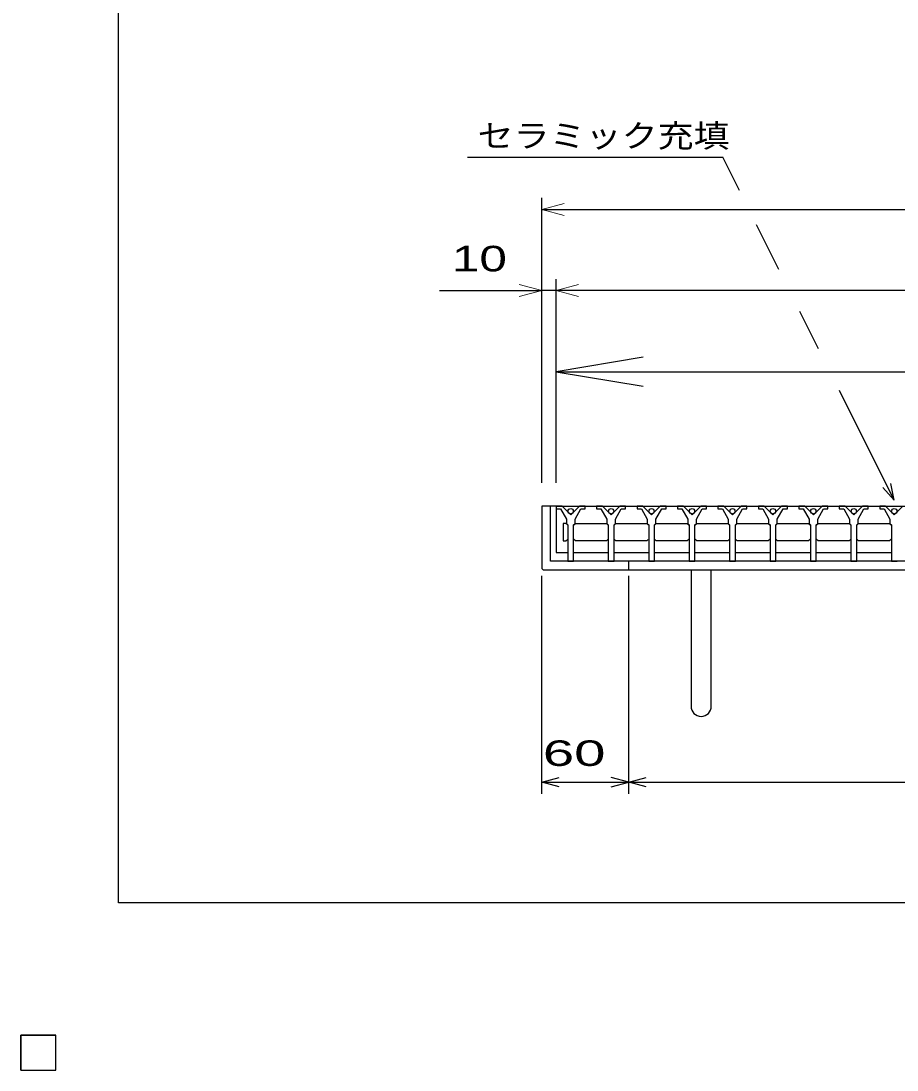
# Model space of a CAD drawing. Units: millimetres, scale not verified. Extents: x -1456 to 1379, y -1028 to 847.
# Drawn here: x -1456 to -852, y -1028 to -305 of the extents above; entities that cross this region are included whole.
import ezdxf
from ezdxf.enums import TextEntityAlignment as Align

# ---------------------------------------------------------------- set-up
doc = ezdxf.new("R2010")
doc.units = ezdxf.units.MM
doc.header["$LTSCALE"] = 8
for name, color, linetype, lineweight in [('0_2', 150, 'Continuous', 25), ('16', 3, 'Continuous', 25), ('19', 6, 'Continuous', 25), ('22', 4, 'Continuous', 25)]:
    doc.layers.add(name, color=color, linetype=linetype, lineweight=lineweight)
doc.styles.add('ベクトル', font='')
doc.styles.get('ベクトル').set_extended_font_data('ベクトル')

# ---------------------------------------------------------------- blocks, each defined once
blk = doc.blocks.new('open_arrow')
at = {"color": 0, "linetype": 'Continuous', "lineweight": -2}
blk.add_lwpolyline([(7.5, 1.25), (0, 0), (7.5, -1.25)], dxfattribs=at)

msp = doc.modelspace()

# ---------------------------------------------------------------- linework, layer by layer
at = {"layer": '0_2'}
for p, q in [((-1388.8, -912.8), (-1388.8, 847.2)), ((1379.2, -912.8), (-1388.8, -912.8))]:
    msp.add_line(p, q, dxfattribs=at)
at = {"layer": '16'}
for p, q in [((-1086.8, -639.096), (-1086.8, -641.096)), ((-1082.8, -639.096), (-1086.8, -639.096)), ((-1086.8, -639.096), (-397.8, -639.096)), ((-1086.8, -639.096), (-1086.8, -671.096)), ((-1086.8, -641.096), (-1083.8, -641.096)), ((-1083.8, -641.096), (-1079.8, -648.096)), ((-1076.8, -645.096), (-1082.8, -639.096)), ((-1070.8, -639.096), (-1076.8, -645.096)), ((-1073.8, -648.096), (-1069.8, -641.096)), ((-1066.8, -639.096), (-1070.8, -639.096)), ((-1069.8, -641.096), (-1066.8, -641.096)), ((-1066.8, -641.096), (-1066.8, -639.096)), ((-1058.9, -639.096), (-1058.9, -641.096)), ((-1054.9, -639.096), (-1058.9, -639.096)), ((-1058.9, -641.096), (-1055.9, -641.096)), ((-1055.9, -641.096), (-1051.9, -648.096)), ((-1048.9, -645.096), (-1054.9, -639.096)), ((-1042.9, -639.096), (-1048.9, -645.096)), ((-1045.9, -648.096), (-1041.9, -641.096)), ((-1038.9, -639.096), (-1042.9, -639.096)), ((-1041.9, -641.096), (-1038.9, -641.096)), ((-1038.9, -641.096), (-1038.9, -639.096)), ((-1031, -639.096), (-1031, -641.096)), ((-1027, -639.096), (-1031, -639.096)), ((-1031, -641.096), (-1028, -641.096)), ((-1028, -641.096), (-1024, -648.096)), ((-1021, -645.096), (-1027, -639.096)), ((-1015, -639.096), (-1021, -645.096)), ((-1018, -648.096), (-1014, -641.096)), ((-1011, -639.096), (-1015, -639.096)), ((-1014, -641.096), (-1011, -641.096)), ((-1011, -641.096), (-1011, -639.096)), ((-1003.1, -639.096), (-1003.1, -641.096)), ((-999.1, -639.096), (-1003.1, -639.096)), ((-1003.1, -641.096), (-1000.1, -641.096)), ((-1000.1, -641.096), (-996.1, -648.096)), ((-993.1, -645.096), (-999.1, -639.096)), ((-987.1, -639.096), (-993.1, -645.096)), ((-990.1, -648.096), (-986.1, -641.096)), ((-983.1, -639.096), (-987.1, -639.096)), ((-986.1, -641.096), (-983.1, -641.096)), ((-983.1, -641.096), (-983.1, -639.096)), ((-975.2, -639.096), (-975.2, -641.096)), ((-971.2, -639.096), (-975.2, -639.096)), ((-975.2, -641.096), (-972.2, -641.096)), ((-972.2, -641.096), (-968.2, -648.096)), ((-965.2, -645.096), (-971.2, -639.096)), ((-959.2, -639.096), (-965.2, -645.096)), ((-962.2, -648.096), (-958.2, -641.096)), ((-955.2, -639.096), (-959.2, -639.096)), ((-958.2, -641.096), (-955.2, -641.096)), ((-955.2, -641.096), (-955.2, -639.096)), ((-947.3, -639.096), (-947.3, -641.096)), ((-943.3, -639.096), (-947.3, -639.096)), ((-947.3, -641.096), (-944.3, -641.096)), ((-944.3, -641.096), (-940.3, -648.096)), ((-937.3, -645.096), (-943.3, -639.096)), ((-931.3, -639.096), (-937.3, -645.096)), ((-934.3, -648.096), (-930.3, -641.096)), ((-927.3, -639.096), (-931.3, -639.096)), ((-930.3, -641.096), (-927.3, -641.096)), ((-927.3, -641.096), (-927.3, -639.096)), ((-919.4, -639.096), (-919.4, -641.096)), ((-915.4, -639.096), (-919.4, -639.096)), ((-919.4, -641.096), (-916.4, -641.096)), ((-916.4, -641.096), (-912.4, -648.096)), ((-909.4, -645.096), (-915.4, -639.096)), ((-903.4, -639.096), (-909.4, -645.096)), ((-906.4, -648.096), (-902.4, -641.096)), ((-899.4, -639.096), (-903.4, -639.096)), ((-902.4, -641.096), (-899.4, -641.096)), ((-899.4, -641.096), (-899.4, -639.096)), ((-891.5, -639.096), (-891.5, -641.096)), ((-887.5, -639.096), (-891.5, -639.096)), ((-891.5, -641.096), (-888.5, -641.096)), ((-888.5, -641.096), (-884.5, -648.096)), ((-881.5, -645.096), (-887.5, -639.096)), ((-875.5, -639.096), (-881.5, -645.096)), ((-878.5, -648.096), (-874.5, -641.096)), ((-871.5, -639.096), (-875.5, -639.096)), ((-874.5, -641.096), (-871.5, -641.096)), ((-871.5, -641.096), (-871.5, -639.096)), ((-863.6, -639.096), (-863.6, -641.096)), ((-859.6, -639.096), (-863.6, -639.096)), ((-863.6, -641.096), (-860.6, -641.096)), ((-860.6, -641.096), (-856.6, -648.096)), ((-853.6, -645.096), (-859.6, -639.096)), ((-847.6, -639.096), (-853.6, -645.096)), ((-1080.05, -651.096), (-1082.05, -651.096)), ((-1082.05, -651.096), (-1082.05, -663.096)), ((-1079.05, -652.096), (-1080.05, -651.096)), ((-1079.8, -648.096), (-1079.8, -651.096)), ((-1079.8, -651.096), (-1078.8, -652.096)), ((-1074.8, -652.096), (-1073.8, -651.096)), ((-1074.55, -652.096), (-1073.55, -651.096)), ((-1073.8, -651.096), (-1073.8, -648.096)), ((-1073.55, -651.096), (-1052.15, -651.096)), ((-1052.15, -651.096), (-1051.15, -652.096)), ((-1051.9, -648.096), (-1051.9, -651.096)), ((-1051.9, -651.096), (-1050.9, -652.096)), ((-1046.9, -652.096), (-1045.9, -651.096)), ((-1046.65, -652.096), (-1045.65, -651.096)), ((-1045.9, -651.096), (-1045.9, -648.096)), ((-1045.65, -651.096), (-1024.25, -651.096)), ((-1024.25, -651.096), (-1023.25, -652.096)), ((-1024, -648.096), (-1024, -651.096)), ((-1024, -651.096), (-1023, -652.096)), ((-1019, -652.096), (-1018, -651.096)), ((-1018.75, -652.096), (-1017.75, -651.096)), ((-1018, -651.096), (-1018, -648.096)), ((-1017.75, -651.096), (-996.35, -651.096)), ((-996.35, -651.096), (-995.35, -652.096)), ((-996.1, -648.096), (-996.1, -651.096)), ((-996.1, -651.096), (-995.1, -652.096)), ((-991.1, -652.096), (-990.1, -651.096)), ((-990.85, -652.096), (-989.85, -651.096)), ((-990.1, -651.096), (-990.1, -648.096)), ((-989.85, -651.096), (-968.45, -651.096)), ((-968.45, -651.096), (-967.45, -652.096)), ((-968.2, -648.096), (-968.2, -651.096)), ((-968.2, -651.096), (-967.2, -652.096)), ((-963.2, -652.096), (-962.2, -651.096)), ((-962.95, -652.096), (-961.95, -651.096)), ((-962.2, -651.096), (-962.2, -648.096)), ((-961.95, -651.096), (-940.55, -651.096)), ((-940.55, -651.096), (-939.55, -652.096)), ((-940.3, -648.096), (-940.3, -651.096)), ((-940.3, -651.096), (-939.3, -652.096)), ((-935.3, -652.096), (-934.3, -651.096)), ((-935.05, -652.096), (-934.05, -651.096)), ((-934.3, -651.096), (-934.3, -648.096)), ((-934.05, -651.096), (-912.65, -651.096)), ((-912.65, -651.096), (-911.65, -652.096)), ((-912.4, -648.096), (-912.4, -651.096)), ((-912.4, -651.096), (-911.4, -652.096)), ((-907.4, -652.096), (-906.4, -651.096)), ((-907.15, -652.096), (-906.15, -651.096)), ((-906.4, -651.096), (-906.4, -648.096)), ((-906.15, -651.096), (-884.75, -651.096)), ((-884.75, -651.096), (-883.75, -652.096)), ((-884.5, -648.096), (-884.5, -651.096)), ((-884.5, -651.096), (-883.5, -652.096)), ((-879.5, -652.096), (-878.5, -651.096)), ((-879.25, -652.096), (-878.25, -651.096)), ((-878.5, -651.096), (-878.5, -648.096)), ((-878.25, -651.096), (-856.85, -651.096)), ((-856.85, -651.096), (-855.85, -652.096)), ((-856.6, -648.096), (-856.6, -651.096)), ((-856.6, -651.096), (-855.6, -652.096)), ((-1078.8, -652.096), (-1078.8, -677.096)), ((-1074.8, -677.096), (-1074.8, -652.096)), ((-1050.9, -652.096), (-1050.9, -677.096)), ((-1046.9, -677.096), (-1046.9, -652.096)), ((-1023, -652.096), (-1023, -677.096)), ((-1019, -677.096), (-1019, -652.096)), ((-995.1, -652.096), (-995.1, -677.096)), ((-991.1, -677.096), (-991.1, -652.096)), ((-967.2, -652.096), (-967.2, -677.096)), ((-963.2, -677.096), (-963.2, -652.096)), ((-939.3, -652.096), (-939.3, -677.096)), ((-935.3, -677.096), (-935.3, -652.096)), ((-911.4, -652.096), (-911.4, -677.096)), ((-907.4, -677.096), (-907.4, -652.096)), ((-883.5, -652.096), (-883.5, -677.096)), ((-879.5, -677.096), (-879.5, -652.096)), ((-855.6, -652.096), (-855.6, -677.096)), ((-1082.05, -663.096), (-1080.05, -663.096)), ((-1080.05, -663.096), (-1079.05, -662.096)), ((-1073.55, -663.096), (-1074.55, -662.096)), ((-1052.15, -663.096), (-1073.55, -663.096)), ((-1051.15, -662.096), (-1052.15, -663.096)), ((-1045.65, -663.096), (-1046.65, -662.096)), ((-1024.25, -663.096), (-1045.65, -663.096)), ((-1023.25, -662.096), (-1024.25, -663.096)), ((-1017.75, -663.096), (-1018.75, -662.096)), ((-996.35, -663.096), (-1017.75, -663.096)), ((-995.35, -662.096), (-996.35, -663.096)), ((-989.85, -663.096), (-990.85, -662.096)), ((-968.45, -663.096), (-989.85, -663.096)), ((-967.45, -662.096), (-968.45, -663.096)), ((-961.95, -663.096), (-962.95, -662.096)), ((-940.55, -663.096), (-961.95, -663.096)), ((-939.55, -662.096), (-940.55, -663.096)), ((-934.05, -663.096), (-935.05, -662.096)), ((-912.65, -663.096), (-934.05, -663.096)), ((-911.65, -662.096), (-912.65, -663.096)), ((-906.15, -663.096), (-907.15, -662.096)), ((-884.75, -663.096), (-906.15, -663.096)), ((-883.75, -662.096), (-884.75, -663.096)), ((-878.25, -663.096), (-879.25, -662.096)), ((-856.85, -663.096), (-878.25, -663.096)), ((-855.85, -662.096), (-856.85, -663.096)), ((-1086.8, -671.096), (-1079.05, -671.096)), ((-1074.55, -671.096), (-1051.15, -671.096)), ((-1046.65, -671.096), (-1023.25, -671.096)), ((-1018.75, -671.096), (-995.35, -671.096)), ((-990.85, -671.096), (-967.45, -671.096)), ((-962.95, -671.096), (-939.55, -671.096)), ((-935.05, -671.096), (-911.65, -671.096)), ((-907.15, -671.096), (-883.75, -671.096)), ((-879.25, -671.096), (-855.85, -671.096)), ((-1078.8, -677.096), (-1074.8, -677.096)), ((-1050.9, -677.096), (-1046.9, -677.096)), ((-1023, -677.096), (-1019, -677.096)), ((-995.1, -677.096), (-991.1, -677.096)), ((-967.2, -677.096), (-963.2, -677.096)), ((-939.3, -677.096), (-935.3, -677.096)), ((-911.4, -677.096), (-907.4, -677.096)), ((-883.5, -677.096), (-879.5, -677.096)), ((-855.6, -677.096), (-851.6, -677.096)), ((-1456, -1004), (-1432, -1004)), ((-1456, -1028), (-1456, -1004)), ((-1456, -1004), (-1432, -1004)), ((-1456, -1028), (-1456, -1004)), ((-1456, -1004), (-1432, -1004)), ((-1456, -1028), (-1456, -1004)), ((-1456, -1004), (-1432, -1004)), ((-1456, -1028), (-1456, -1004)), ((-1456, -1004), (-1432, -1004)), ((-1456, -1028), (-1456, -1004)), ((-1432, -1028), (-1432, -1004)), ((-1432, -1028), (-1432, -1004)), ((-1432, -1028), (-1432, -1004)), ((-1432, -1028), (-1432, -1004)), ((-1432, -1028), (-1432, -1004)), ((-1456, -1028), (-1432, -1028)), ((-1456, -1028), (-1432, -1028)), ((-1456, -1028), (-1432, -1028)), ((-1456, -1028), (-1432, -1028)), ((-1456, -1028), (-1432, -1028))]:
    msp.add_line(p, q, dxfattribs=at)
for centre in [(-1076.8, -642.596), (-1048.9, -642.596), (-1021, -642.596), (-993.1, -642.596), (-965.2, -642.596), (-937.3, -642.596), (-909.4, -642.596), (-881.5, -642.596), (-853.6, -642.596)]:
    msp.add_circle(centre, 1.8, dxfattribs=at)
at = {"layer": '19'}
for p, q in [((-1086.8, -639.096), (-1096.8, -639.096)), ((-1096.8, -639.096), (-1096.8, -682.096)), ((-1090.8, -677.096), (-1090.8, -639.096)), ((-382.8, -677.096), (-1090.8, -677.096)), ((-1036.8, -683.096), (-1036.8, -677.096)), ((-1096.8, -682.096), (-1095.8, -683.096)), ((-1095.8, -683.096), (-377.8, -683.096)), ((-993.8, -683.096), (-993.8, -777.096)), ((-979.8, -777.096), (-979.8, -683.096))]:
    msp.add_line(p, q, dxfattribs=at)
msp.add_arc((-986.8, -777.096), 7, 180, 0, dxfattribs=at)
at = {"layer": '22'}
for p, q in [((-1147.885, -398.525), (-971.885, -398.525)), ((-960.366, -421.564), (-971.885, -398.525)), ((-1096.8, -607.096), (-1096.8, -426.495)), ((-1096.8, -434.495), (-376.8, -434.495)), ((-933.143, -476.009), (-948.627, -445.042)), ((-1096.8, -623.096), (-1096.8, -482.495)), ((-1086.8, -607.096), (-1086.8, -482.495)), ((-1167.2, -490.495), (-1096.8, -490.495)), ((-1086.8, -490.495), (-1096.8, -490.495)), ((-386.8, -490.495), (-1086.8, -490.495)), ((-905.82, -530.656), (-918.672, -504.952)), ((-1086.8, -623.096), (-1086.8, -538.495)), ((-1086.8, -546.495), (-391.8, -546.495)), ((-853.6, -635.096), (-891.45, -559.396)), ((-853.6, -635.096), (-861.6, -626.296)), ((-853.6, -635.096), (-856, -623.416)), ((-1096.8, -837.496), (-1096.8, -687.096)), ((-1036.8, -837.496), (-1036.8, -687.096)), ((-1096.8, -829.496), (-1084.8, -826.296)), ((-1084.8, -832.696), (-1096.8, -829.496)), ((-1096.8, -829.496), (-1036.8, -829.496)), ((-1036.8, -829.496), (-1048.8, -826.296)), ((-1048.8, -832.696), (-1036.8, -829.496)), ((-1036.8, -829.496), (-1024.8, -826.296)), ((-1024.8, -832.696), (-1036.8, -829.496)), ((-1036.8, -829.496), (-436.8, -829.496)), ((-1432, -1004), (-1456, -1004)), ((-1456, -1004), (-1456, -1028)), ((-1432, -1004), (-1456, -1004)), ((-1456, -1004), (-1456, -1028)), ((-1432, -1004), (-1456, -1004)), ((-1456, -1004), (-1456, -1028)), ((-1432, -1028), (-1432, -1004)), ((-1432, -1028), (-1432, -1004)), ((-1432, -1028), (-1432, -1004)), ((-1456, -1028), (-1432, -1028)), ((-1456, -1028), (-1432, -1028)), ((-1456, -1028), (-1432, -1028))]:
    msp.add_line(p, q, dxfattribs=at)
at = {"layer": '22', "lineweight": 13}
for p, q in [((-1081.345, -430.354), (-1096.8, -434.495)), ((-1096.8, -434.495), (-1081.345, -438.636)), ((-1096.8, -490.495), (-1112.255, -486.354)), ((-1112.255, -494.636), (-1096.8, -490.495)), ((-1071.345, -486.354), (-1086.8, -490.495)), ((-1086.8, -490.495), (-1071.345, -494.636))]:
    msp.add_line(p, q, dxfattribs=at)
at = {"layer": '22', "color": 2}
for p, q in [((-1432, -1004), (-1456, -1004)), ((-1456, -1004), (-1456, -1028)), ((-1432, -1004), (-1456, -1004)), ((-1456, -1004), (-1456, -1028)), ((-1432, -1004), (-1456, -1004)), ((-1456, -1004), (-1456, -1028)), ((-1432, -1028), (-1432, -1004)), ((-1432, -1028), (-1432, -1004)), ((-1432, -1028), (-1432, -1004)), ((-1456, -1028), (-1432, -1028)), ((-1456, -1028), (-1432, -1028)), ((-1456, -1028), (-1432, -1028))]:
    msp.add_line(p, q, dxfattribs=at)

# ---------------------------------------------------------------- block references
at = {"layer": '22', "xscale": 8, "yscale": 8}
msp.add_blockref('open_arrow', (-1086.8, -546.495), dxfattribs=at)

# ---------------------------------------------------------------- texts
at = {"layer": '22', "color": 2, "style": 'ベクトル'}
for s, height, width, p in [('セラミック充填', 15.84, 1.15, (-1141.085, -383.725)), (' 60 ', 17.6, 1.65, (-1106.8, -809.496))]:
    msp.add_text(s, height=height, dxfattribs=dict(at, width=width)).set_placement(p, align=Align.MIDDLE_LEFT)
at = {"layer": '22', "color": 2, "style": 'ベクトル', "width": 1.45}
msp.add_text('10', height=17.6, dxfattribs=at).set_placement((-1120.8, -482.495), align=Align.BOTTOM_RIGHT)

doc.saveas('drawing.dxf')
